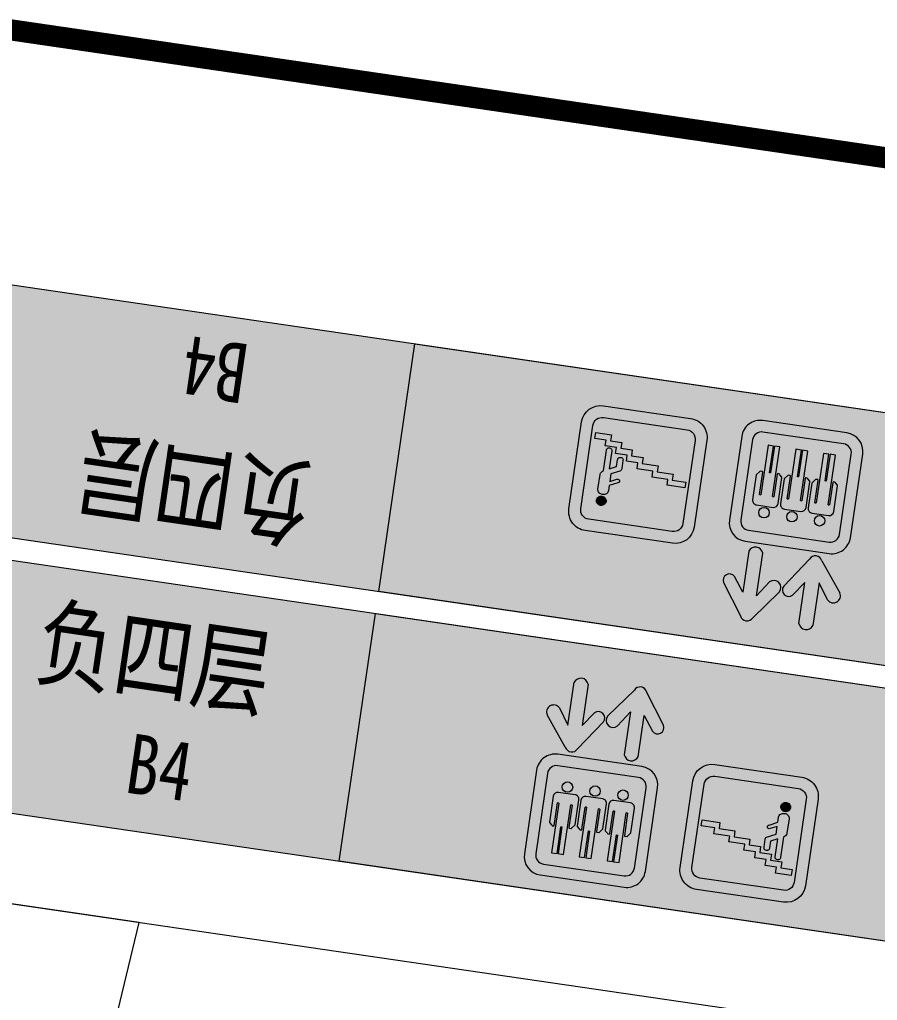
# Model space of a CAD drawing. Header units: inches. Extents: x -414268 to 632271, y -366004 to 318730.
# Drawn here: x -68612 to -56465, y 223559 to 237457 of the extents above; entities that cross this region are included whole.
import ezdxf

# ---------------------------------------------------------------- set-up
doc = ezdxf.new("R2010")
doc.units = ezdxf.units.IN
doc.header["$LTSCALE"] = 1200
doc.header["$MEASUREMENT"] = 0
doc.layers.get('0').update_dxf_attribs({"linetype": 'CONTINUOUS', "lineweight": 0})
for name, color, linetype, lineweight in [('0--灯箱字(黄底黑字)', 7, 'CONTINUOUS', 0), ('0-增加车位', 6, 'CONTINUOUS', 0), ('PUB_TITLE', 7, 'CONTINUOUS', 0)]:
    doc.layers.add(name, color=color, linetype=linetype, lineweight=lineweight)
doc.layers.add('0-栋牌字体', color=7, linetype='CONTINUOUS', lineweight=0, true_color=0xf7f7f7)
doc.styles.add('-宋体', font='simsun.ttc', dxfattribs={"width": 0.8})

# ---------------------------------------------------------------- blocks, each defined once
blk = doc.blocks.new('A$C744A17C1')
at = {"true_color": 0xf7f7f7}
h = blk.add_hatch(color=7, dxfattribs=at)
edge = h.paths.add_edge_path()
edge.add_line((-3036.027967695962, 95700.69936638275), (-4282.504917986342, 95700.6993662884))
edge.add_arc((-4282.504917992475, 95427.42636630207), 273.2729999863368, 89.999999998714, 180.0000000033805)
edge.add_line((-4555.777917978819, 95427.42636628594), (-4555.777917813975, 94185.20778836703))
edge.add_arc((-4282.504917798803, 94185.20778839014), 273.2730000151723, 180, 269.9999999925446)
edge.add_line((-4282.504917811253, 93911.93478837497), (-3036.027967662085, 93911.93478839874))
edge.add_arc((-3036.027967657114, 94185.20778838589), 273.2729999871517, 269.9999999989579, 3.227983112873501e-09)
edge.add_line((-2762.754967669956, 94185.20778840128), (-2762.754967693822, 95427.42636646118))
edge.add_arc((-3036.027967666832, 95427.42636640974), 273.27299997301, 0, 89.99999999532218)
edge = h.paths.add_edge_path(flags=16)
edge.add_line((-3060.870968115632, 95535.07936645439), (-4257.661918124184, 95535.07936650218))
edge.add_arc((-4257.661918121812, 95402.58336650326), 132.4959999989223, 90.00000000102573, 180.0000000010257)
edge.add_line((-4390.157918120734, 95402.58336650088), (-4390.157917956356, 94210.05078851104))
edge.add_arc((-4257.661917951628, 94210.05078851951), 132.4960000047276, 180, 269.9999999946642)
edge.add_line((-4257.661917955498, 94077.55478851478), (-3060.870967947179, 94077.55478853764))
edge.add_arc((-3060.870967934181, 94210.05078852108), 132.4959999834391, 269.9999999943792, 7.708595881494593e-09)
edge.add_line((-2928.374967950745, 94210.05078853891), (-2928.374968114891, 95402.5833664582))
edge.add_arc((-3060.870968122284, 95402.58336644698), 132.4960000073929, 0, 89.99999999227194)
for points in [[(-4105.775307702483, 95185.59901780682), (-4093.191785995499, 95189.3268348336), (-4081.094827414956, 95195.37593573614), (-4070.936258183443, 95203.2804008755), (-4062.716157831484, 95213.04030111353), (-4056.434022755828, 95224.1912299039), (-4052.08934933634, 95236.26885156211), (-4051.135041708476, 95249.73601779382), (-4052.116755634663, 95262.73681229903), (-4056.486909276806, 95275.26976579314), (-4062.791662051925, 95285.94331290413), (-4071.031959299231, 95295.68616647439), (-4081.207323937677, 95304.03394962067), (-4093.316810593125, 95310.05796103626), (-4105.908036448644, 95313.759728508), (-4119.465126179974, 95315.13875723894), (-4133.503442684887, 95313.7311628082), (-4146.086937904591, 95310.0033170796), (-4157.699789472972, 95303.95473898912), (-4167.857881605858, 95295.58589573058), (-4176.07797313435, 95285.82602378237), (-4182.360594149213, 95275.13944482138), (-4186.704781629727, 95262.5974733338), (-4188.143691014964, 95249.59416268383), (-4186.677366507938, 95236.12948444439), (-4182.307698770659, 95224.06089506189), (-4176.002468914026, 95212.92301254108), (-4167.76218049007, 95203.18015842151), (-4157.587301790831, 95195.29673952419), (-4145.961922130198, 95189.27220515917), (-4133.370705098263, 95185.57043713813), (-4119.329499548534, 95184.19193190591)], [(-4150.11990238633, 94529.42519890532), (-4149.627119381796, 94521.06739443877), (-4147.198756577098, 94513.64028296362), (-4143.319000463234, 94507.14339838475), (-4138.471931530861, 94501.57620250923), (-4125.87734835525, 94494.62397167491), (-4111.351055108826, 94492.31724702398), (-4097.313692784286, 94494.65355498373), (-4091.022925867466, 94497.44615649544), (-4084.733546061092, 94501.63183647174), (-4079.89801569574, 94507.2090675378), (-4076.03173301369, 94513.71398120295), (-4074.102912004921, 94521.14558704928), (-4073.143780433107, 94529.96923974363), (-4073.409211437916, 94786.29070426736), (-3975.566005341127, 94739.02821416727), (-3975.466443319223, 94642.90766297959), (-3974.488086713245, 94633.15731810404), (-3972.058778551756, 94624.80149255057), (-3968.178068257752, 94617.3759077636), (-3962.846874666517, 94611.80920641035), (-3957.032519419794, 94607.17172890124), (-3950.735444288468, 94603.92778070834), (-3936.208673960762, 94601.1567060907), (-3922.171329299919, 94603.4930145998), (-3915.880527055357, 94606.2856162488), (-3910.075784334331, 94610.93515125757), (-3904.75565221149, 94616.04852715385), (-3900.890314869001, 94623.48214061509), (-3898.477828618838, 94631.37860536999), (-3897.519191809697, 94640.66660789371), (-3897.638941903831, 94756.28987031762), (-3899.589391086716, 94769.75402574499), (-3904.925876862952, 94780.42857604545), (-3913.164742831723, 94788.77836625729), (-3922.213472441188, 94794.70326598715), (-3922.369446171797, 94794.80538847725), (-4039.101889754296, 94849.94229390075), (-4039.217787765549, 94961.8507568656), (-3945.249063278898, 94915.97730225985), (-3931.689579247963, 94912.27652424466), (-3920.071903735632, 94913.68161695023), (-3910.87873896258, 94918.79899297009), (-3904.593228902901, 94926.69948613836), (-3902.181714496808, 94935.52465123867), (-3903.644699364901, 94945.7388518333), (-3910.432604954694, 94955.48318951971), (-3915.27822494437, 94959.65733535777), (-3922.059884152026, 94963.36512443822), (-4039.278855550569, 95020.8232700668), (-4039.351956630824, 95091.40453202384), (-4040.820693118498, 95107.19094595194), (-4045.67544851813, 95120.18775516514), (-4052.949404808227, 95131.78898377655), (-4062.641139533138, 95140.60162528208), (-4073.783825813676, 95148.01970503082), (-4086.376951205893, 95153.57888623964), (-4100.41957921104, 95156.35044109734), (-4113.976686623646, 95157.7294554087), (-4128.015453705215, 95156.78622522691), (-4141.567728333292, 95153.52173987115), (-4154.633934597136, 95148.40033557524), (-4165.761698503164, 95141.42355248562), (-4175.434667611378, 95132.12651809816), (-4182.685078526265, 95120.97459971393), (-4187.997029419406, 95107.96727520748), (-4189.917695685872, 95092.64169136254), (-4189.701767394668, 94884.14834125085), (-4188.722924849484, 94873.93363212637), (-4186.29220309027, 94864.1847850999), (-4176.591818860266, 94847.0138444682), (-4163.989522695891, 94832.63200043356), (-4150.422369861859, 94821.5016373705), (-4150.394362782827, 94794.4670060108)]]:
    blk.add_hatch(color=256).paths.add_polyline_path(points)
blk.add_hatch(color=7, dxfattribs=at).paths.add_polyline_path([(-2972.607069589547, 94898.53414615076), (-3229.479971812805, 94898.09719255501), (-3229.336110325414, 94813.51894278088), (-3456.396698841709, 94813.13270141499), (-3456.252740901196, 94728.50382023354), (-3683.313339790911, 94728.1176065724), (-3683.169383667991, 94643.48864204493), (-3848.535635771113, 94643.20729399307), (-3848.391651262064, 94558.5783851212), (-4015.984025353682, 94558.29326713439), (-4015.840079232818, 94473.66434005648), (-4177.145826940774, 94473.38992084307), (-4177.00158715609, 94388.58852501128), (-4337.63411603251, 94388.31524484028), (-4337.488947727485, 94302.96531869122), (-4112.581915430259, 94304.06890598805), (-4112.725865504006, 94388.69787000655), (-3952.093359518447, 94388.9711473679), (-3952.23760118545, 94473.77254055717), (-3789.097450235975, 94474.05003136786), (-3789.24139829434, 94558.67899535972), (-3621.331052389462, 94558.96459933165), (-3621.462747673038, 94636.38460403035), (-3621.475010367576, 94643.59356330667), (-3394.41441148764, 94643.97972189655), (-3394.55836834677, 94728.60868587349), (-3167.497770679998, 94728.99490008186), (-3167.619749095524, 94813.62389573664), (-2972.62380450021, 94813.90494948352)])
at = {"color": 7, "lineweight": 0, "ltscale": 5, "true_color": 0xf7f7f7}
for points in [[(-3036.027967695962, 95700.69936638275), (-4282.504917986342, 95700.6993662884, 0.4142135623969432), (-4555.777917978819, 95427.42636628594), (-4555.777917813975, 94185.20778836703, 0.4142135623349744), (-4282.504917811253, 93911.93478837497), (-3036.027967662085, 93911.93478839874, 0.4142135623949164), (-2762.754967669956, 94185.20778840128), (-2762.754967693822, 95427.42636646118, 0.4142135623491799)], [(-3060.870968115632, 95535.07936645439), (-4257.661918124184, 95535.07936650218, 0.414213562373095), (-4390.157918120734, 95402.58336650088), (-4390.157917956356, 94210.05078851104, 0.4142135623458187), (-4257.661917955498, 94077.55478851478), (-3060.870967947179, 94077.55478853764, 0.4142135624412422), (-2928.374967950745, 94210.05078853891), (-2928.374968114891, 95402.5833664582, 0.4142135623336186)]]:
    blk.add_lwpolyline(points, format="xyb", close=True, dxfattribs=at)
at = {"color": 7, "true_color": 0xf7f7f7}
blk.add_lwpolyline([(-2972.479819925153, 94813.90515701298), (-2972.607069589547, 94898.53414615076), (-3229.479971812805, 94898.09719255501), (-3229.336110325414, 94813.51894278088), (-3456.396698841709, 94813.13270141499), (-3456.252740901196, 94728.50382023354), (-3683.313339790911, 94728.1176065724), (-3683.169383667991, 94643.48864204493), (-3848.535635771113, 94643.20729399307), (-3848.391651262064, 94558.5783851212), (-4015.984025353682, 94558.29326713439), (-4015.840079232818, 94473.66434005648), (-4177.145826940774, 94473.38992084307), (-4177.00158715609, 94388.58852501128), (-4337.63411603251, 94388.31524484028), (-4337.488947727485, 94302.96531869122), (-4112.581915430259, 94304.06890598805), (-4112.725865504006, 94388.69787000655), (-3952.093359518447, 94388.9711473679), (-3952.23760118545, 94473.77254055717), (-3789.097450235975, 94474.05003136786), (-3789.24139829434, 94558.67899535972), (-3621.331052389462, 94558.96459933165), (-3621.462747673038, 94636.38460403035), (-3621.475010367576, 94643.59356330667), (-3394.41441148764, 94643.97972189655), (-3394.55836834677, 94728.60868587349), (-3167.497770679998, 94728.99490008186), (-3167.619749095524, 94813.62389573664), (-2972.62380450021, 94813.90494948352), (-2972.607069589547, 94898.53414615075)], dxfattribs=at)
at = {"layer": '0-栋牌字体', "linetype": 'ByBlock'}
for points in [[(-4105.775307702483, 95185.59901780682), (-4093.191785995499, 95189.3268348336), (-4081.094827414956, 95195.37593573614), (-4070.936258183443, 95203.2804008755), (-4062.716157831484, 95213.04030111353), (-4056.434022755828, 95224.1912299039), (-4052.08934933634, 95236.26885156211), (-4051.135041708476, 95249.73601779382), (-4052.116755634663, 95262.73681229903), (-4056.486909276806, 95275.26976579314), (-4062.791662051925, 95285.94331290413), (-4071.031959299231, 95295.68616647439), (-4081.207323937677, 95304.03394962067), (-4093.316810593125, 95310.05796103626), (-4105.908036448644, 95313.759728508), (-4119.465126179974, 95315.13875723894), (-4133.503442684887, 95313.7311628082), (-4146.086937904591, 95310.0033170796), (-4157.699789472972, 95303.95473898912), (-4167.857881605858, 95295.58589573058), (-4176.07797313435, 95285.82602378237), (-4182.360594149213, 95275.13944482138), (-4186.704781629727, 95262.5974733338), (-4188.143691014964, 95249.59416268383), (-4186.677366507938, 95236.12948444439), (-4182.307698770659, 95224.06089506189), (-4176.002468914026, 95212.92301254108), (-4167.76218049007, 95203.18015842151), (-4157.587301790831, 95195.29673952419), (-4145.961922130198, 95189.27220515917), (-4133.370705098263, 95185.57043713813), (-4119.329499548534, 95184.19193190591)], [(-4150.11990238633, 94529.42519890532), (-4149.627119381796, 94521.06739443877), (-4147.198756577098, 94513.64028296362), (-4143.319000463234, 94507.14339838475), (-4138.471931530861, 94501.57620250923), (-4125.87734835525, 94494.62397167491), (-4111.351055108826, 94492.31724702398), (-4097.313692784286, 94494.65355498373), (-4091.022925867466, 94497.44615649544), (-4084.733546061092, 94501.63183647174), (-4079.89801569574, 94507.2090675378), (-4076.03173301369, 94513.71398120295), (-4074.102912004921, 94521.14558704928), (-4073.143780433107, 94529.96923974363), (-4073.409211437916, 94786.29070426736), (-3975.566005341127, 94739.02821416727), (-3975.466443319223, 94642.90766297959), (-3974.488086713245, 94633.15731810404), (-3972.058778551756, 94624.80149255057), (-3968.178068257752, 94617.3759077636), (-3962.846874666517, 94611.80920641035), (-3957.032519419794, 94607.17172890124), (-3950.735444288468, 94603.92778070834), (-3936.208673960762, 94601.1567060907), (-3922.171329299919, 94603.4930145998), (-3915.880527055357, 94606.2856162488), (-3910.075784334331, 94610.93515125757), (-3904.75565221149, 94616.04852715385), (-3900.890314869001, 94623.48214061509), (-3898.477828618838, 94631.37860536999), (-3897.519191809697, 94640.66660789371), (-3897.638941903831, 94756.28987031762), (-3899.589391086716, 94769.75402574499), (-3904.925876862952, 94780.42857604545), (-3913.164742831723, 94788.77836625729), (-3922.213472441188, 94794.70326598715), (-3922.369446171797, 94794.80538847725), (-4039.101889754296, 94849.94229390075), (-4039.217787765549, 94961.8507568656), (-3945.249063278898, 94915.97730225985), (-3931.689579247963, 94912.27652424466), (-3920.071903735632, 94913.68161695023), (-3910.87873896258, 94918.79899297009), (-3904.593228902901, 94926.69948613836), (-3902.181714496808, 94935.52465123867), (-3903.644699364901, 94945.7388518333), (-3910.432604954694, 94955.48318951971), (-3915.27822494437, 94959.65733535777), (-3922.059884152026, 94963.36512443822), (-4039.278855550569, 95020.8232700668), (-4039.351956630824, 95091.40453202384), (-4040.820693118498, 95107.19094595194), (-4045.67544851813, 95120.18775516514), (-4052.949404808227, 95131.78898377655), (-4062.641139533138, 95140.60162528208), (-4073.783825813676, 95148.01970503082), (-4086.376951205893, 95153.57888623964), (-4100.41957921104, 95156.35044109734), (-4113.976686623646, 95157.7294554087), (-4128.015453705215, 95156.78622522691), (-4141.567728333292, 95153.52173987115), (-4154.633934597136, 95148.40033557524), (-4165.761698503164, 95141.42355248562), (-4175.434667611378, 95132.12651809816), (-4182.685078526265, 95120.97459971393), (-4187.997029419406, 95107.96727520748), (-4189.917695685872, 95092.64169136254), (-4189.701767394668, 94884.14834125085), (-4188.722924849484, 94873.93363212637), (-4186.29220309027, 94864.1847850999), (-4176.591818860266, 94847.0138444682), (-4163.989522695891, 94832.63200043356), (-4150.422369861859, 94821.5016373705), (-4150.394362782827, 94794.4670060108)]]:
    blk.add_lwpolyline(points, close=True, dxfattribs=at)

msp = doc.modelspace()

# ---------------------------------------------------------------- hatches: boundary and pattern name
at = {"lineweight": 0, "ltscale": 5}
for points in [[(-63527.24206006411, 229350.9706595857), (-69379.97972216259, 230206.9419568702), (-68866.39694379189, 233718.5845541293), (-63013.65928169317, 232862.6132568448)], [(-69425.17743154749, 229897.9007634986), (-63572.43976990605, 229041.9294662579), (-64086.02254825062, 225530.2868692733), (-69938.76020989165, 226386.2581665141)]]:
    msp.add_hatch(color=152, dxfattribs=at).paths.add_polyline_path(points)
for points in [[(-63013.65927718743, 232862.613262162), (-63527.24205548718, 229350.9706650075), (-52248.30528882676, 227701.4099480559), (-51734.72251054941, 231213.0525452135)], [(-64086.02255390078, 225530.2868753973), (-52807.08578783646, 223880.7261584478), (-52293.5030095788, 227392.3687555285), (-63572.43977564317, 229041.9294724779)]]:
    msp.add_hatch(color=250).paths.add_polyline_path(points)
at = {"lineweight": 0, "ltscale": 5, "true_color": 0xf7f7f7}
h = msp.add_hatch(color=7, dxfattribs=at)
edge = h.paths.add_edge_path(flags=0)
edge.add_arc((-57283.28604296727, 230355.2558026089), 74.02267116532015, 351.6793996853404, 351.6793996853403, ccw=False)
edge = h.paths.add_edge_path(flags=0)
edge.add_arc((-57674.89804897484, 230412.529621467), 74.02267116532015, 351.6793996853404, 351.6793996853403, ccw=False)
edge = h.paths.add_edge_path(flags=0)
edge.add_arc((-58070.45798084795, 230470.3808301587), 74.02267116532015, 351.6793996853404, 351.6793996853403, ccw=False)
edge = h.paths.add_edge_path()
edge.add_line((-58337.03929701568, 230065.4874075161), (-57145.96948614823, 229891.2917354605))
edge.add_arc((-57107.77947074755, 230152.4174789861), 263.9036399967164, 261.6793996853389, 351.6793996853388)
edge.add_line((-56846.65372722827, 230114.2274636033), (-56673.05316453953, 231301.2281910015))
edge.add_arc((-56934.17890807454, 231339.4182063951), 263.9036399967164, 351.6793996853373, 81.67939968533736)
edge.add_line((-56895.98889269224, 231600.5439499146), (-58087.0587035513, 231774.7396220291))
edge.add_arc((-58125.24871881583, 231513.6138784924), 263.9036399967164, 81.67939968533885, 171.679399685339)
edge.add_line((-58386.37446233547, 231551.8038938752), (-58559.97502504068, 230364.8031663591))
edge.add_arc((-58298.84928163313, 230326.6131510355), 263.9036399967164, 171.6793996982751, 261.6793996853392)
edge = h.paths.add_edge_path(flags=16)
edge.add_line((-58290.15512879709, 230220.2736141849), (-57146.56272610399, 230053.0215811475))
edge.add_arc((-57128.04635502803, 230179.6280022333), 127.953279998408, 261.6793996853389, 351.6793996853388)
edge.add_line((-57001.43993392777, 230161.1116311387), (-56834.78301038301, 231300.6349507422))
edge.add_arc((-56961.38943149659, 231319.1513218647), 127.953279998408, 351.6793996853421, 81.67939968534222)
edge.add_line((-56942.87306040168, 231445.7577429649), (-58086.46546311237, 231613.0097758844))
edge.add_arc((-58104.98183419058, 231486.4033547817), 127.953279998408, 81.67939968533891, 171.679399685339)
edge.add_line((-58231.58825529027, 231504.9197258763), (-58398.2451788176, 230365.3964063908))
edge.add_arc((-58271.63875770229, 230346.8800352854), 127.953279998408, 171.6793996853421, 261.6793996853423)
edge = h.paths.add_edge_path(flags=0)
edge.add_line((-57161.18740978229, 230583.5130124484), (-57143.14195064896, 230580.8738380479))
edge.add_line((-57143.14195071729, 230580.8738380493), (-57096.58094335647, 230899.2365717518))
edge.add_arc((-57088.66804205642, 230898.0792985526), 7.9970799999005, 81.67939968538087, 171.6793996853808, ccw=False)
edge.add_line((-57087.51076886294, 230905.9921998712), (-57070.87051303237, 230903.558538534))
edge.add_arc((-57072.02778616569, 230895.6456372753), 7.997079937409398, 39.75941100337428, 81.67939968532971, ccw=False)
edge.add_line((-57065.8801366746, 230900.7602919319), (-57057.59554421705, 230890.8024797313))
edge.add_line((-57057.59554418296, 230890.8024797263), (-57030.60166513771, 230858.3567097997))
edge.add_arc((-57036.74931482462, 230853.2420550944), 7.997080119066278, 351.6793996853968, 39.75941065336639, ccw=False)
edge.add_line((-57028.83641337141, 230852.0847818813), (-57082.59189494088, 230484.5295473296))
edge.add_arc((-57145.89510550028, 230493.78773293), 63.976639999204, 261.67939968532926, 351.67939968532926, ccw=False)
edge.add_line((-57155.15329104788, 230430.4845223798), (-57390.47845844106, 230464.9011664737))
edge.add_arc((-57381.2202728348, 230528.2043769549), 63.976639999204, 171.6793996853357, 261.6793996853357, ccw=False)
edge.add_line((-57444.52348338508, 230537.4625625023), (-57392.93847478477, 230890.1771029448))
edge.add_line((-57392.93847477975, 230890.1771029785), (-57342.84989955511, 230940.0199191955))
edge.add_arc((-57337.20903386156, 230934.3512402101), 7.997079940317611, 81.67939968531789, 134.859094000588, ccw=False)
edge.add_line((-57336.05176067851, 230942.2641414616), (-57309.06806339654, 230938.3177369424))
edge.add_arc((-57310.22533667382, 230930.4048356359), 7.9970799999005, 351.67939968533676, 81.67939968533682, ccw=False)
edge.add_line((-57302.31243535449, 230929.2475624424), (-57348.91963067085, 230610.5690175859))
edge.add_line((-57348.91963067107, 230610.5690175859), (-57329.72935042622, 230607.7624118133))
edge.add_line((-57329.72935046399, 230607.7624117931), (-57226.94794554604, 231310.5343391464))
edge.add_line((-57226.94794550932, 231310.5343391582), (-57150.05334656743, 231299.2883938809))
edge.add_line((-57150.05334650321, 231299.2883938544), (-57205.39346800087, 230920.8981168825))
edge.add_line((-57205.39346806755, 230920.8981168922), (-57190.84956513332, 230918.7710500594))
edge.add_line((-57190.84956510229, 230918.7710500376), (-57135.50944316771, 231297.1613267047))
edge.add_line((-57135.50944316274, 231297.1613267384), (-57058.46329494151, 231285.8932169805))
edge.add_line((-57058.46329499855, 231285.8932169459), (-57161.18740988842, 230583.5130124296))
edge = h.paths.add_edge_path(flags=0)
edge.add_line((-57552.79932146034, 230640.7868175108), (-57534.75386232701, 230638.1476431102))
edge.add_line((-57534.7538623951, 230638.1476431116), (-57488.19285503456, 230956.5103768142))
edge.add_arc((-57480.27995373452, 230955.3531036149), 7.9970799999005, 81.67939968538087, 171.6793996853808, ccw=False)
edge.add_line((-57479.12268054064, 230963.2660049336), (-57462.48242471, 230960.8323435964))
edge.add_arc((-57463.6396978435, 230952.9194423376), 7.997079937409398, 39.75941100337428, 81.67939968532971, ccw=False)
edge.add_line((-57457.49204821795, 230958.0340969746), (-57449.20745576041, 230948.0762847739))
edge.add_line((-57449.20745586119, 230948.0762847888), (-57422.21357681582, 230915.6305148622))
edge.add_arc((-57428.36122650308, 230910.5158601569), 7.997080119066278, 351.6793996853968, 39.75941065336639, ccw=False)
edge.add_line((-57420.4483250494, 230909.3585869438), (-57474.20380661899, 230541.8033523921))
edge.add_arc((-57537.50701717885, 230551.0615379924), 63.976639999204, 261.67939968532926, 351.67939968532926, ccw=False)
edge.add_line((-57546.7652027261, 230487.7583274421), (-57782.09037011936, 230522.1749715358))
edge.add_arc((-57772.83218451279, 230585.4781820173), 63.976639999204, 171.6793996853357, 261.6793996853357, ccw=False)
edge.add_line((-57836.1353950633, 230594.7363675646), (-57784.55038646299, 230947.450908007))
edge.add_line((-57784.55038645762, 230947.4509080408), (-57734.46181123298, 230997.2937242579))
edge.add_arc((-57728.82094554013, 230991.6250452724), 7.997079940317611, 81.67939968531789, 134.859094000588, ccw=False)
edge.add_line((-57727.66367235679, 230999.537946524), (-57700.67997507482, 230995.5915420048))
edge.add_arc((-57701.83724835222, 230987.6786406983), 7.9970799999005, 351.67939968533676, 81.67939968533682, ccw=False)
edge.add_line((-57693.92434703359, 230986.521367505), (-57740.53154234994, 230667.8428226485))
edge.add_line((-57740.53154234871, 230667.8428226483), (-57721.34126210386, 230665.0362168757))
edge.add_line((-57721.3412620067, 230665.0362168356), (-57618.55985708875, 231367.808144189))
edge.add_line((-57618.55985718806, 231367.8081442206), (-57541.66525824618, 231356.5621989433))
edge.add_line((-57541.66525818167, 231356.5621989167), (-57597.00537967926, 230978.1719219448))
edge.add_line((-57597.00537974653, 230978.1719219546), (-57582.46147681247, 230976.0448551218))
edge.add_line((-57582.46147678063, 230976.0448551), (-57527.12135484599, 231354.4351317671))
edge.add_line((-57527.12135484091, 231354.4351318007), (-57450.07520661967, 231343.1670220428))
edge.add_line((-57450.07520667624, 231343.1670220082), (-57552.79932156626, 230640.7868174918))
edge = h.paths.add_edge_path(flags=0)
edge.add_line((-57947.9740280152, 230698.5806509242), (-57929.92856888186, 230695.9414765236))
edge.add_line((-57929.92856881585, 230695.9414765055), (-57883.36756145503, 231014.3042102079))
edge.add_arc((-57875.4546601548, 231013.1469370085), 7.9970799999005, 81.67939968538087, 171.6793996853808, ccw=False)
edge.add_line((-57874.29738696115, 231021.0598383274), (-57857.65713113052, 231018.6261769902))
edge.add_arc((-57858.81440439847, 231010.7132757512), 7.997079937409398, 39.75941100337428, 81.67939968532971, ccw=False)
edge.add_line((-57852.66675477269, 231015.8279303881), (-57844.38216231515, 231005.8701181875))
edge.add_line((-57844.38216228176, 231005.8701181826), (-57817.38828323639, 230973.424348256))
edge.add_arc((-57823.53593292324, 230968.3096935506), 7.997080119066278, 351.6793996853968, 39.75941065336639, ccw=False)
edge.add_line((-57815.62303146962, 230967.1524203374), (-57869.37851303921, 230599.5971857857))
edge.add_arc((-57932.68172360867, 230608.8553713186), 63.976639999204, 261.67939968532926, 351.67939968532926, ccw=False)
edge.add_line((-57941.93990915587, 230545.5521607685), (-58177.26507654913, 230579.9688048623))
edge.add_arc((-58168.00689106793, 230643.2720154307), 63.976639999204, 171.6793996853357, 261.6793996853357, ccw=False)
edge.add_line((-58231.31010161798, 230652.5302009783), (-58179.72509301767, 231005.2447414207))
edge.add_line((-58179.7250930126, 231005.2447414543), (-58129.63651778796, 231055.0875576713))
edge.add_arc((-58123.99565210465, 231049.4188786185), 7.997079940317611, 81.67939968531789, 134.859094000588, ccw=False)
edge.add_line((-58122.83837892078, 231057.3317798699), (-58095.85468163882, 231053.3853753507))
edge.add_arc((-58097.01195478198, 231045.4724740247), 7.9970799999005, 351.67939968533676, 81.67939968533682, ccw=False)
edge.add_line((-58089.09905346376, 231044.3152008314), (-58135.70624878017, 230725.636655975))
edge.add_line((-58135.70624877883, 230725.6366559746), (-58116.51596853397, 230722.830050202))
edge.add_line((-58116.51596856179, 230722.8300502492), (-58013.73456364391, 231425.6019776024))
edge.add_line((-58013.73456361771, 231425.6019775471), (-57936.83996467583, 231414.3560322698))
edge.add_line((-57936.83996473594, 231414.3560323301), (-57992.18008623359, 231035.9657553582))
edge.add_line((-57992.18008616611, 231035.9657553483), (-57977.63618323188, 231033.8386885155))
edge.add_line((-57977.63618333554, 231033.8386885136), (-57922.29606140096, 231412.2289651807))
edge.add_line((-57922.29606140577, 231412.228965147), (-57845.24991318454, 231400.9608553891))
edge.add_line((-57845.24991309646, 231400.960855402), (-57947.97402798641, 230698.5806508856))
for points in [[(-58230.65085104542, 228982.2939383637, -0.6624751083134088), (-58403.95136007554, 229007.6393874271), (-58644.08045141758, 229479.8156242254, -0.8769134457514564), (-58486.82431066814, 229565.5845603935), (-58369.87257757763, 229343.7425418015), (-58284.5849879747, 229926.8998144243, -0.710415717446655), (-58088.6824570734, 229898.2487873073), (-58177.64008200667, 229289.9975008024), (-57992.89329181912, 229488.9130285929, -0.9042847927237261), (-57854.07953109386, 229344.6559668336)], [(-56996.2785375671, 229333.0382186039, -0.9042847922969277), (-57170.5903105487, 229234.5762167786), (-57290.63441735492, 229478.0678514894), (-57379.59204242318, 228869.8165650041, -0.710415717446655), (-57575.49457348159, 228898.467591043), (-57490.206984119, 229481.6248639074), (-57665.79095792681, 229302.5666132038, -0.8769134475484177), (-57791.89843688798, 229429.777886323), (-57426.60609011612, 229813.4103673775, -0.6624751060017849), (-57253.3055811973, 229788.0649194316)], [(-61140.97675082524, 227604.4652197569, -0.9042847922969277), (-60966.66497784347, 227702.9272215822), (-60846.62087103724, 227459.4355868714), (-60757.66324596904, 228067.6868733567, -0.710415717446655), (-60561.76071491058, 228039.0358473178), (-60647.04830427322, 227455.8785744534), (-60471.46433046536, 227634.9368251571, -0.8769134475484177), (-60345.35685150418, 227507.7255520378), (-60710.64919827611, 227124.0930709833, -0.6624751060017849), (-60883.94970719493, 227149.4385189292)], [(-59906.6044373468, 227955.2094999971, -0.6624751083134088), (-59733.30392831669, 227929.8640509337), (-59493.17483697477, 227457.6878141354, -0.8769134457514564), (-59650.43097772409, 227371.9188779674), (-59767.38271081453, 227593.7608965593), (-59852.67030041752, 227010.6036239366, -0.710415717446655), (-60048.57283131889, 227039.2546510535), (-59959.61520638561, 227647.5059375584), (-60144.36199657322, 227448.5904097679, -0.9042847927237261), (-60283.1757572983, 227592.8474715272)]]:
    msp.add_hatch(color=7, dxfattribs=at).paths.add_polyline_path(points)
h = msp.add_hatch(color=7, dxfattribs=at)
edge = h.paths.add_edge_path(flags=0)
edge.add_arc((-60853.96924542496, 226582.2476357519), 74.02267116532015, 171.6793996853404, 171.6793996853403, ccw=False)
edge = h.paths.add_edge_path(flags=0)
edge.add_arc((-60462.35723941738, 226524.9738168938), 74.02267116532015, 171.6793996853404, 171.6793996853403, ccw=False)
edge = h.paths.add_edge_path(flags=0)
edge.add_arc((-60066.79730754427, 226467.1226082022), 74.02267116532015, 171.6793996853404, 171.6793996853403, ccw=False)
edge = h.paths.add_edge_path()
edge.add_line((-59800.21599137655, 226872.0160308448), (-60991.28580224395, 227046.2117029003))
edge.add_arc((-61029.47581764462, 226785.0859593748), 263.9036399967164, 81.67939968533885, 171.6793996853387)
edge.add_line((-61290.60156116396, 226823.2759747576), (-61464.20212385269, 225636.2752473594))
edge.add_arc((-61203.07638031762, 225598.0852319657), 263.9036399967164, 171.6793996853373, 261.6793996853374)
edge.add_line((-61241.26639569999, 225336.9594884462), (-60050.19658484092, 225162.7638163318))
edge.add_arc((-60012.00656957645, 225423.8895598685), 263.9036399967164, 261.6793996853389, 351.6793996853389)
edge.add_line((-59750.88082605676, 225385.6995444856), (-59577.2802633516, 226572.7002720017))
edge.add_arc((-59838.40600675909, 226610.8902873253), 263.9036399967164, 351.6793996982751, 81.67939968533925)
edge = h.paths.add_edge_path(flags=16)
edge.add_line((-59847.10015959514, 226717.2298241759), (-60990.69256228823, 226884.4818572133))
edge.add_arc((-61009.20893336419, 226757.8754361275), 127.953279998408, 81.67939968533891, 171.6793996853388)
edge.add_line((-61135.81535446446, 226776.3918072222), (-61302.47227800922, 225636.8684876186))
edge.add_arc((-61175.86585689563, 225618.3521164962), 127.953279998408, 171.6793996853421, 261.6793996853423)
edge.add_line((-61194.38222799054, 225491.745695396), (-60050.78982527985, 225324.4936624765))
edge.add_arc((-60032.27345420164, 225451.1000835791), 127.953279998408, 261.6793996853389, 351.679399685339)
edge.add_line((-59905.66703310196, 225432.5837124845), (-59739.01010957463, 226572.1070319701))
edge.add_arc((-59865.61653068988, 226590.6234030754), 127.953279998408, 351.6793996853421, 81.67939968534225)
edge = h.paths.add_edge_path(flags=0)
edge.add_line((-60976.06787860993, 226353.9904259124), (-60994.11333774326, 226356.629600313))
edge.add_line((-60994.11333767493, 226356.6296003115), (-61040.67434503575, 226038.2668666091))
edge.add_arc((-61048.58724633581, 226039.4241398082), 7.9970799999005, 261.67939968538093, 351.6793996853808, ccw=False)
edge.add_line((-61049.74451952922, 226031.5112384896), (-61066.3847753598, 226033.9448998269))
edge.add_arc((-61065.22750222665, 226041.8578010856), 7.997079937409398, 219.7594110033743, 261.6793996853297, ccw=False)
edge.add_line((-61071.37515171769, 226036.7431464289), (-61079.65974417523, 226046.7009586295))
edge.add_line((-61079.65974420926, 226046.7009586346), (-61106.65362325451, 226079.1467285611))
edge.add_arc((-61100.5059735676, 226084.2613832665), 7.997080119066278, 171.6793996853968, 219.7594106533664, ccw=False)
edge.add_line((-61108.41887502081, 226085.4186564796), (-61054.66339345134, 226452.9738910313))
edge.add_arc((-60991.36018289195, 226443.7157054309), 63.976639999204, 81.6793996853292, 171.6793996853293, ccw=False)
edge.add_line((-60982.10199734441, 226507.018915981), (-60746.77682995117, 226472.6022718871))
edge.add_arc((-60756.03501555743, 226409.2990614059), 63.976639999204, 351.67939968533574, 81.67939968533568, ccw=False)
edge.add_line((-60692.73180500721, 226400.0408758585), (-60744.31681360752, 226047.3263354161))
edge.add_line((-60744.31681361247, 226047.3263353824), (-60794.40538883705, 225997.4835191653))
edge.add_arc((-60800.04625453067, 226003.1521981507), 7.997079940317611, 261.6793996853179, 314.859094000588, ccw=False)
edge.add_line((-60801.20352771372, 225995.2392968993), (-60828.18722499569, 225999.1857014184))
edge.add_arc((-60827.02995171846, 226007.0986027249), 7.9970799999005, 171.6793996853368, 261.67939968533676, ccw=False)
edge.add_line((-60834.94285303768, 226008.2558759184), (-60788.33565772126, 226326.9344207749))
edge.add_line((-60788.33565772104, 226326.934420775), (-60807.52593796589, 226329.7410265476))
edge.add_line((-60807.52593792818, 226329.7410265678), (-60910.30734284607, 225626.9690992144))
edge.add_line((-60910.30734288291, 225626.9690992027), (-60987.20194182479, 225638.21504448))
edge.add_line((-60987.20194188901, 225638.2150445064), (-60931.86182039142, 226016.6053214783))
edge.add_line((-60931.86182032473, 226016.6053214686), (-60946.40572325897, 226018.7323883014))
edge.add_line((-60946.40572328994, 226018.7323883232), (-61001.74584522452, 225640.3421116561))
edge.add_line((-61001.74584522942, 225640.3421116224), (-61078.79199345066, 225651.6102213803))
edge.add_line((-61078.79199339368, 225651.6102214149), (-60976.0678785038, 226353.9904259312))
edge = h.paths.add_edge_path(flags=0)
edge.add_line((-60584.45596693177, 226296.7166208501), (-60602.5014260651, 226299.3557952507))
edge.add_line((-60602.50142599706, 226299.3557952492), (-60649.06243335755, 225980.9930615466))
edge.add_arc((-60656.97533465771, 225982.1503347459), 7.9970799999005, 261.67939968538093, 351.6793996853808, ccw=False)
edge.add_line((-60658.13260785158, 225974.2374334272), (-60674.77286368228, 225976.6710947644))
edge.add_arc((-60673.61559054867, 225984.5839960232), 7.997079937409398, 219.7594110033743, 261.6793996853297, ccw=False)
edge.add_line((-60679.76324017427, 225979.4693413862), (-60688.04783263176, 225989.4271535869))
edge.add_line((-60688.04783253098, 225989.4271535721), (-60715.04171157628, 226021.8729234987))
edge.add_arc((-60708.89406188915, 226026.9875782039), 7.997080119066278, 171.6793996853968, 219.7594106533664, ccw=False)
edge.add_line((-60716.80696334282, 226028.1448514171), (-60663.0514817733, 226395.7000859688))
edge.add_arc((-60599.74827121344, 226386.4419003685), 63.976639999204, 81.6793996853292, 171.6793996853293, ccw=False)
edge.add_line((-60590.49008566613, 226449.7451109187), (-60355.16491827287, 226415.328466825))
edge.add_arc((-60364.42310387938, 226352.0252563436), 63.976639999204, 351.67939968533574, 81.67939968533568, ccw=False)
edge.add_line((-60301.11989332893, 226342.7670707963), (-60352.7049019293, 225990.0525303538))
edge.add_line((-60352.70490193454, 225990.05253032), (-60402.79347715912, 225940.2097141029))
edge.add_arc((-60408.4343428521, 225945.8783930884), 7.997079940317611, 261.6793996853179, 314.859094000588, ccw=False)
edge.add_line((-60409.59161603544, 225937.9654918369), (-60436.57531331741, 225941.911896356))
edge.add_arc((-60435.41804004001, 225949.8247976626), 7.9970799999005, 171.6793996853368, 261.67939968533676, ccw=False)
edge.add_line((-60443.33094135852, 225950.9820708559), (-60396.72374604211, 226269.6606157123))
edge.add_line((-60396.72374604351, 226269.6606157125), (-60415.91402628837, 226272.4672214851))
edge.add_line((-60415.91402638552, 226272.4672215252), (-60518.69543130347, 225569.6952941719))
edge.add_line((-60518.69543120416, 225569.6952941402), (-60595.59003014605, 225580.9412394175))
edge.add_line((-60595.59003021062, 225580.9412394441), (-60540.24990871302, 225959.331516416))
edge.add_line((-60540.24990864575, 225959.3315164062), (-60554.79381157982, 225961.458583239))
edge.add_line((-60554.7938116116, 225961.4585832609), (-60610.13393354623, 225583.0683065937))
edge.add_line((-60610.13393355138, 225583.0683065602), (-60687.18008177261, 225594.3364163181))
edge.add_line((-60687.18008171598, 225594.3364163527), (-60584.45596682597, 226296.716620869))
edge = h.paths.add_edge_path(flags=0)
edge.add_line((-60189.28126037703, 226238.9227874366), (-60207.32671951036, 226241.5619618372))
edge.add_line((-60207.32671957638, 226241.5619618554), (-60253.8877269372, 225923.1992281529))
edge.add_arc((-60261.80062823743, 225924.3565013523), 7.9970799999005, 261.67939968538093, 351.6793996853808, ccw=False)
edge.add_line((-60262.95790143107, 225916.4436000334), (-60279.59815726177, 225918.8772613706))
edge.add_arc((-60278.44088399375, 225926.7901626097), 7.997079937409398, 219.7594110033743, 261.6793996853297, ccw=False)
edge.add_line((-60284.58853361954, 225921.6755079727), (-60292.87312607702, 225931.6333201733))
edge.add_line((-60292.87312611041, 225931.6333201783), (-60319.86700515577, 225964.0790901048))
edge.add_arc((-60313.71935546905, 225969.1937448102), 7.997080119066278, 171.6793996853968, 219.7594106533664, ccw=False)
edge.add_line((-60321.63225692272, 225970.3510180234), (-60267.87677535319, 226337.9062525752))
edge.add_arc((-60204.5735647835, 226328.6480670422), 63.976639999204, 81.6793996853292, 171.6793996853293, ccw=False)
edge.add_line((-60195.31537923636, 226391.9512775924), (-59959.9902118431, 226357.5346334986))
edge.add_arc((-59969.24839732423, 226294.2314229301), 63.976639999204, 351.67939968533574, 81.67939968533568, ccw=False)
edge.add_line((-59905.94518677425, 226284.9732373826), (-59957.53019537456, 225932.2586969401))
edge.add_line((-59957.53019537957, 225932.2586969066), (-60007.61877060415, 225882.4158806895))
edge.add_arc((-60013.25963628758, 225888.0845597423), 7.997079940317611, 261.6793996853179, 314.859094000588, ccw=False)
edge.add_line((-60014.41690947145, 225880.171658491), (-60041.40060675341, 225884.1180630101))
edge.add_arc((-60040.24333361024, 225892.0309643361), 7.9970799999005, 171.6793996853368, 261.67939968533676, ccw=False)
edge.add_line((-60048.15623492841, 225893.1882375294), (-60001.54903961205, 226211.8667823859))
edge.add_line((-60001.5490396134, 226211.8667823862), (-60020.73931985825, 226214.6733881588))
edge.add_line((-60020.73931983043, 226214.6733881116), (-60123.52072474831, 225511.9014607584))
edge.add_line((-60123.52072477451, 225511.9014608138), (-60200.4153237164, 225523.147406091))
edge.add_line((-60200.41532365634, 225523.1474060307), (-60145.07520215875, 225901.5376830026))
edge.add_line((-60145.07520222611, 225901.5376830125), (-60159.61910516035, 225903.6647498453))
edge.add_line((-60159.61910505674, 225903.6647498473), (-60214.95922699133, 225525.2744731802))
edge.add_line((-60214.95922698651, 225525.2744732139), (-60292.00537520774, 225536.5425829718))
edge.add_line((-60292.00537529576, 225536.5425829589), (-60189.28126040588, 226238.9227874752))

# ---------------------------------------------------------------- linework, layer by layer
at = {"color": 7, "lineweight": 0, "ltscale": 5, "true_color": 0xf7f7f7}
for p, q in [((-58013.73456367819, 231425.6019776075), (-58116.5159685959, 230722.8300502542)), ((-57936.83996473582, 231414.3560323301), (-58013.73456367819, 231425.6019776075)), ((-57992.18008623375, 231035.9657553582), (-57936.83996473582, 231414.3560323301)), ((-57922.29606136485, 231412.2289651926), (-57977.6361832991, 231033.8386885255)), ((-57947.9740280333, 230698.5806509183), (-57845.24991314361, 231400.9608554346)), ((-57845.24991314361, 231400.9608554346), (-57922.29606136485, 231412.2289651926)), ((-57618.55985716973, 231367.8081442266), (-57721.34126208738, 230665.0362168733)), ((-57541.66525822753, 231356.5621989492), (-57618.55985716973, 231367.8081442266)), ((-57597.00537972499, 230978.1719219773), (-57541.66525822753, 231356.5621989492)), ((-57527.12135485686, 231354.4351318118), (-57582.46147679145, 230976.0448551446)), ((-57552.79932152548, 230640.7868175376), (-57450.07520663544, 231343.1670220538)), ((-57450.07520663544, 231343.1670220538), (-57527.12135485686, 231354.4351318118)), ((-57226.94794550885, 231310.5343391668), (-57329.72935042662, 230607.7624118134)), ((-57150.05334656683, 231299.2883938895), (-57226.94794550885, 231310.5343391668)), ((-57205.39346806441, 230920.8981169176), (-57150.05334656683, 231299.2883938895)), ((-57135.50944319546, 231297.1613267518), (-57190.84956512988, 230918.7710500846)), ((-57161.18740986408, 230583.5130124777), (-57058.46329497416, 231285.893216994)), ((-57058.46329497416, 231285.893216994), (-57135.50944319546, 231297.1613267518)), ((-58179.72509303128, 231005.2447414485), (-58231.31010163113, 230652.5302010058)), ((-58129.63651780631, 231055.0875576654), (-58179.72509303128, 231005.2447414485)), ((-58135.70624884059, 230725.6366560268), (-58089.09905352459, 231044.3152008832)), ((-58095.85468164951, 231053.3853753954), (-58122.83837893166, 231057.3317799145)), ((-57977.6361832991, 231033.8386885255), (-57992.18008623375, 231035.9657553582)), ((-57883.36756153996, 231014.3042102203), (-57929.92856890002, 230695.9414765178)), ((-57857.65713119639, 231018.6261770085), (-57874.29738702763, 231021.0598383457)), ((-57844.38216234765, 231005.8701182008), (-57852.66675480552, 231015.8279304014)), ((-57817.3882833031, 230973.4243482743), (-57844.38216234765, 231005.8701182008)), ((-57734.4618112979, 230997.2937242846), (-57784.55038652311, 230947.4509080675)), ((-57740.53154233265, 230667.8428226459), (-57693.92434701647, 230986.5213675025)), ((-57700.67997514221, 230995.5915420147), (-57727.66367242373, 230999.5379465338)), ((-57869.3785131375, 230599.5971858173), (-57815.62303156846, 230967.1524203692)), ((-57784.55038652311, 230947.4509080675), (-57836.13539512319, 230594.7363676251)), ((-57582.46147679145, 230976.0448551446), (-57597.00537972499, 230978.1719219773)), ((-57488.19285503156, 230956.5103768395), (-57534.75386239184, 230638.1476431369)), ((-57462.4824246885, 230960.8323436277), (-57479.12268051939, 230963.2660049649)), ((-57474.20380662944, 230541.8033524365), (-57420.44832506005, 230909.3585869882)), ((-57449.20745583947, 230948.07628482), (-57457.49204829711, 230958.0340970207)), ((-57422.21357679411, 230915.6305148934), (-57449.20745583947, 230948.07628482)), ((-57392.93847486148, 230890.1771030076), (-57444.52348346168, 230537.4625625652)), ((-57342.84989963621, 230940.0199192246), (-57392.93847486148, 230890.1771030076)), ((-57348.91963067107, 230610.5690175859), (-57302.31243535449, 230929.2475624424)), ((-57309.06806348052, 230938.3177369547), (-57336.05176076244, 230942.2641414738)), ((-57190.84956512988, 230918.7710500846), (-57205.39346806441, 230920.8981169176)), ((-57096.58094336975, 230899.2365717795), (-57143.14195073004, 230580.873838077)), ((-57070.87051302745, 230903.5585385678), (-57087.51076885788, 230905.9921999049)), ((-57082.59189496781, 230484.5295473765), (-57028.83641339912, 230852.0847819283)), ((-57057.5955441786, 230890.80247976), (-57065.8801366363, 230900.7602919607)), ((-57030.6016651333, 230858.3567098336), (-57057.5955441786, 230890.80247976)), ((-58135.70624884059, 230725.6366560268), (-58116.5159685959, 230722.8300502542)), ((-58177.26507662846, 230579.9688049083), (-57941.93990923515, 230545.5521608145)), ((-57947.9740280333, 230698.5806509183), (-57929.92856890002, 230695.9414765178)), ((-57740.53154233265, 230667.8428226459), (-57721.34126208738, 230665.0362168733)), ((-57552.79932152548, 230640.7868175376), (-57534.75386239184, 230638.1476431369)), ((-57348.91963067107, 230610.5690175859), (-57329.72935042662, 230607.7624118134)), ((-57161.18740986408, 230583.5130124777), (-57143.14195073004, 230580.873838077)), ((-57782.09037012017, 230522.1749715274), (-57546.76520272668, 230487.7583274337)), ((-57390.47845845894, 230464.9011664677), (-57155.15329106569, 230430.4845223738)), ((-61054.66339342442, 226452.9738909843), (-61108.41887499311, 226085.4186564325)), ((-60746.77682993328, 226472.6022718932), (-60982.10199732659, 226507.018915987)), ((-60744.31681353075, 226047.3263353532), (-60692.73180493049, 226400.0408757956)), ((-60663.05148176278, 226395.7000859244), (-60716.80696333217, 226028.1448513726)), ((-60355.16491827206, 226415.3284668334), (-60590.49008566543, 226449.7451109271)), ((-60976.06787852815, 226353.9904258831), (-61078.79199341813, 225651.6102213669)), ((-61040.67434502247, 226038.2668665813), (-60994.11333766219, 226356.6296002839)), ((-60976.06787852815, 226353.9904258831), (-60994.11333766219, 226356.6296002839)), ((-60910.30734288337, 225626.969099194), (-60807.52593796555, 226329.7410265474)), ((-60788.33565772104, 226326.934420775), (-60834.94285303768, 226008.2558759184)), ((-60788.33565772104, 226326.934420775), (-60807.52593796555, 226329.7410265474)), ((-60584.45596686675, 226296.7166208233), (-60687.18008175679, 225594.336416307)), ((-60649.06243336073, 225980.9930615213), (-60602.50142600038, 226299.3557952239)), ((-60584.45596686675, 226296.7166208233), (-60602.50142600038, 226299.3557952239)), ((-60518.6954312225, 225569.6952941343), (-60415.91402630485, 226272.4672214875)), ((-60396.72374605958, 226269.6606157149), (-60443.33094137581, 225950.9820708584)), ((-60396.72374605958, 226269.6606157149), (-60415.91402630485, 226272.4672214875)), ((-60352.70490186912, 225990.0525302933), (-60301.11989326891, 226342.7670707357)), ((-60267.87677525473, 226337.9062525436), (-60321.63225682371, 225970.3510179916)), ((-59959.99021176371, 226357.5346334525), (-60195.31537915702, 226391.9512775463)), ((-59957.530195361, 225932.2586969124), (-59905.94518676103, 226284.973237355)), ((-60189.28126035887, 226238.9227874425), (-60292.00537524861, 225536.5425829262)), ((-60253.88772685226, 225923.1992281405), (-60207.32671949215, 226241.561961843)), ((-60189.28126035887, 226238.9227874425), (-60207.32671949215, 226241.561961843)), ((-60123.52072471409, 225511.9014607533), (-60020.73931979632, 226214.6733881067)), ((-60001.54903955164, 226211.866782334), (-60048.1562348677, 225893.1882374777)), ((-60001.54903955164, 226211.866782334), (-60020.73931979632, 226214.6733881067)), ((-61106.65362325899, 226079.1467285273), (-61079.65974421368, 226046.7009586008)), ((-61079.65974421368, 226046.7009586008), (-61071.37515175587, 226036.7431464001)), ((-61066.38477536471, 226033.944899793), (-61049.74451953435, 226031.5112384559)), ((-61001.74584519677, 225640.342111609), (-60946.40572326235, 226018.7323882762)), ((-60931.86182032782, 226016.6053214433), (-60987.20194182539, 225638.2150444714)), ((-60946.40572326235, 226018.7323882762), (-60931.86182032782, 226016.6053214433)), ((-60828.18722491176, 225999.1857014061), (-60801.20352762972, 225995.239296887)), ((-60794.40538875601, 225997.4835191362), (-60744.31681353075, 226047.3263353532)), ((-60715.04171159811, 226021.8729234675), (-60688.04783255275, 225989.4271535409)), ((-60688.04783255275, 225989.4271535409), (-60679.76324009511, 225979.4693413402)), ((-60674.77286370378, 225976.6710947332), (-60658.13260787277, 225974.2374333959)), ((-60402.79347709432, 225940.2097140763), (-60352.70490186912, 225990.0525302933)), ((-60610.13393353537, 225583.068306549), (-60554.79381160083, 225961.4585832162)), ((-60540.24990866723, 225959.3315163835), (-60595.59003016475, 225580.9412394116)), ((-60554.79381160083, 225961.4585832162), (-60540.24990866723, 225959.3315163835)), ((-60436.57531324995, 225941.9118963461), (-60409.59161596844, 225937.9654918271)), ((-60319.86700508907, 225964.0790900865), (-60292.87312604446, 225931.63332016)), ((-60292.87312604446, 225931.63332016), (-60284.58853358671, 225921.6755079594)), ((-60279.59815719578, 225918.8772613523), (-60262.95790136454, 225916.4436000151)), ((-60214.95922702743, 225525.2744731682), (-60159.61910509312, 225903.6647498353)), ((-60145.07520215848, 225901.5376830027), (-60200.4153236564, 225523.1474060307)), ((-60159.61910509312, 225903.6647498353), (-60145.07520215848, 225901.5376830027)), ((-60041.40060674271, 225884.1180629655), (-60014.41690946056, 225880.1716584463)), ((-60007.61877058598, 225882.4158806955), (-59957.530195361, 225932.2586969124)), ((-61078.79199341813, 225651.6102213669), (-61001.74584519677, 225640.342111609)), ((-60987.20194182539, 225638.2150444714), (-60910.30734288337, 225626.969099194)), ((-60687.18008175679, 225594.336416307), (-60610.13393353537, 225583.068306549)), ((-60595.59003016475, 225580.9412394116), (-60518.6954312225, 225569.6952941343)), ((-60292.00537524861, 225536.5425829262), (-60214.95922702743, 225525.2744731682)), ((-60200.4153236564, 225523.1474060307), (-60123.52072471409, 225511.9014607533))]:
    msp.add_line(p, q, dxfattribs=at)
at = {"color": 250}
for points in [[(-52248.30528926372, 227701.4099478162), (-80341.44606652507, 231810.072174035), (-79827.86328824767, 235321.7147711926), (-51734.72251098661, 231213.052544974), (-52248.3052892639, 227701.4099478162)], [(-52248.30528882676, 227701.4099480559), (-63527.24205548788, 229350.9706650077), (-63013.65927721036, 232862.6132621653), (-51734.7225105493, 231213.0525452135), (-52248.30528882676, 227701.4099480559)], [(-80386.64378627596, 231501.0309814006), (-52293.50300960289, 227392.368755532), (-52807.08578783646, 223880.7261584478), (-80900.22656451023, 227989.3883843165), (-80386.64378627599, 231501.0309814006)], [(-63572.43977460044, 229041.9294720853), (-52293.50300852308, 227392.368755225), (-52807.08578675351, 223880.7261581403), (-64086.02255283087, 225530.2868750006), (-63572.43977460044, 229041.9294720853)], [(-63572.43977460015, 229041.9294720853), (-52293.50300852308, 227392.368755225), (-52807.08578675339, 223880.7261581404), (-64086.02255283063, 225530.2868750006), (-63572.43977460015, 229041.9294720853)]]:
    msp.add_lwpolyline(points, dxfattribs=at)
at = {"color": 7, "lineweight": 0, "ltscale": 5, "true_color": 0xf7f7f7}
for points in [[(-58337.03929701713, 230065.4874075077), (-57145.96948613195, 229891.2917354582, 0.4142135623969432), (-56846.65372722908, 230114.2274635948), (-56673.05316455678, 231301.2281910039, 0.4142135623349744), (-56895.98889269346, 231600.5439499061), (-58087.05870343434, 231774.7396220034, 0.4142135623949164), (-58386.37446233663, 231551.8038938669), (-58559.97502516365, 230364.8031663426, 0.4142135623491799)], [(-58290.1551287979, 230220.2736141765), (-57146.56272611427, 230053.021581192, 0.414213562373095), (-57001.43993391892, 230161.1116311977), (-56834.78301039738, 231300.6349507615, 0.4142135623458187), (-56942.87306040302, 231445.7577429565), (-58086.46546309625, 231613.0097758735, 0.4142135624412422), (-58231.58825529155, 231504.9197258679), (-58398.24517880361, 230365.3964063714, 0.4142135623336186)], [(-59800.21599137515, 226872.0160308532), (-60991.28580226027, 227046.2117029026, 0.4142135623969432), (-61290.60156116314, 226823.2759747661), (-61464.20212383545, 225636.2752473569, 0.4142135623349744), (-61241.26639569871, 225336.9594884547), (-60050.19658495788, 225162.7638163574, 0.4142135623949164), (-59750.8808260556, 225385.699544494), (-59577.28026322852, 226572.7002720182, 0.4142135623491799)], [(-59847.10015959438, 226717.2298241844), (-60990.69256227795, 226884.4818571688, 0.414213562373095), (-61135.81535447331, 226776.3918071631), (-61302.47227799485, 225636.8684875994, 0.4142135623458187), (-61194.3822279892, 225491.7456954043), (-60050.78982529591, 225324.4936624873, 0.4142135624412422), (-59905.66703310073, 225432.583712493), (-59739.01010958862, 226572.1070319894, 0.4142135623336186)]]:
    msp.add_lwpolyline(points, format="xyb", close=True, dxfattribs=at)
at = {"color": 6}
msp.add_lwpolyline([(-69101.52823255846, 215610.1006368208), (-66917.3480433675, 224663.0250795863), (-81083.701013746, 226734.8745674242), (-52990.56023709424, 222626.2123414037)], dxfattribs=at)
at = {"color": 7, "lineweight": 0, "ltscale": 5, "true_color": 0xf7f7f7}
for centre in [(-58070.45798089242, 230470.3808302081), (-57674.89804900232, 230412.529621514), (-57283.28604301162, 230355.2558026583), (-60853.96924538061, 226582.2476357025), (-60462.35723938991, 226524.9738168468), (-60066.7973074998, 226467.1226081527)]:
    msp.add_circle(centre, 74.02267116532015, dxfattribs=at)
for centre, radius, start, end in [((-58123.99565211588, 231049.4188786547), 7.997079940317611, 81.67939968737575, 134.8590940833961), ((-58097.01195484258, 231045.4724740765), 7.9970799999005, 351.6793996857761, 81.67939968737575), ((-57875.45466022086, 231013.146937027), 7.9970799999005, 81.67939968737575, 171.6793996857761), ((-57858.81440438136, 231010.7132757487), 7.997079937409398, 39.75941082908647, 81.67939968737575), ((-57728.82094560864, 230991.6250452739), 7.997079940317611, 81.67939968737575, 134.8590940833961), ((-57701.83724833575, 230987.6786406959), 7.9970799999005, 351.6793996857761, 81.67939968737575), ((-57823.53593300519, 230968.3096935797), 7.997080119066278, 351.6793996857761, 39.75941082908647), ((-57480.2799537124, 230955.3531036462), 7.9970799999005, 81.67939968737575, 171.6793996857761), ((-57463.63969787348, 230952.9194423679), 7.997079937409398, 39.75941082908647, 81.67939968737575), ((-57428.36122649714, 230910.5158601989), 7.997080119066278, 351.6793996857761, 39.75941082908647), ((-57337.20903394713, 230934.351240214), 7.997079940317611, 81.67939968737575, 134.8590940833961), ((-57310.22533667382, 230930.4048356359), 7.9970799999005, 351.6793996857761, 81.67939968737575), ((-57088.66804205164, 230898.0792985863), 7.9970799999005, 81.67939968737575, 171.6793996857761), ((-57072.02778621219, 230895.645637308), 7.997079937409398, 39.75941082908647, 81.67939968737575), ((-57036.74931483533, 230853.242055139), 7.997080119066278, 351.6793996857761, 39.75941082908647), ((-58168.00689108085, 230643.2720154584), 63.976639999204, 171.6793996857761, 261.6793996873758), ((-57932.68172368783, 230608.8553713647), 63.976639999204, 261.6793996873758, 351.6793996857761), ((-57772.83218457326, 230585.4781820777), 63.976639999204, 171.6793996857761, 261.6793996873758), ((-57537.50701717995, 230551.0615379838), 63.976639999204, 261.6793996873758, 351.6793996857761), ((-57381.22027291146, 230528.2043770177), 63.976639999204, 171.6793996857761, 261.6793996873758), ((-57145.89510551855, 230493.7877329239), 63.976639999204, 261.6793996873758, 351.6793996857761), ((-60991.36018287373, 226443.7157054369), 63.976639999204, 81.6793996874436, 171.6793996857936), ((-60756.03501548071, 226409.2990613432), 63.976639999204, 351.6793996857936, 81.6793996874436), ((-60599.74827121227, 226386.441900377), 63.976639999204, 81.6793996874436, 171.6793996857936), ((-60364.42310381902, 226352.0252562832), 63.976639999204, 351.6793996857936, 81.6793996874436), ((-60204.57356470445, 226328.6480669961), 63.976639999204, 81.6793996874436, 171.6793996857936), ((-59969.24839731137, 226294.2314229024), 63.976639999204, 351.6793996857936, 81.6793996874436), ((-61100.50597355684, 226084.2613832218), 7.997080119066278, 171.6793996857936, 219.7594108291541), ((-61065.22750217997, 226041.8578010529), 7.997079937409398, 219.7594108291541, 261.6793996874436), ((-61048.58724634058, 226039.4241397745), 7.9970799999005, 261.6793996874436, 351.6793996857936), ((-60827.02995171846, 226007.0986027249), 7.9970799999005, 171.6793996857936, 261.6793996874436), ((-60800.0462544451, 226003.1521981468), 7.997079940317611, 261.6793996874436, 314.8590940833962), ((-60708.89406189503, 226026.987578162), 7.997080119066278, 171.6793996857936, 219.7594108291541), ((-60673.61559051875, 225984.583995993), 7.997079937409398, 219.7594108291541, 261.6793996874436), ((-60656.97533467982, 225982.1503347146), 7.9970799999005, 261.6793996874436, 351.6793996857936), ((-60435.41804005648, 225949.8247976649), 7.9970799999005, 171.6793996857936, 261.6793996874436), ((-60408.43434278358, 225945.8783930869), 7.997079940317611, 261.6793996874436, 314.8590940833962), ((-60313.71935538703, 225969.1937447811), 7.997080119066278, 171.6793996857936, 219.7594108291541), ((-60278.44088401081, 225926.7901626121), 7.997079937409398, 219.7594108291541, 261.6793996874436), ((-60261.80062817136, 225924.3565013338), 7.9970799999005, 261.6793996874436, 351.6793996857936), ((-60040.24333354959, 225892.0309642843), 7.9970799999005, 171.6793996857936, 261.6793996874436), ((-60013.25963627634, 225888.0845597062), 7.997079940317611, 261.6793996874436, 314.8590940833962)]:
    msp.add_arc(centre, radius, start, end, dxfattribs=at)
at = {"layer": '0-增加车位', "color": 7, "lineweight": 0, "ltscale": 5, "true_color": 0xf7f7f7}
for points in [[(-58284.58498796591, 229926.8998144833), (-58369.87257746337, 229343.7425416385)], [(-57992.89329198431, 229488.9130284022), (-58177.64008214229, 229289.9975008138), (-58088.68245701565, 229898.2487877033)], [(-57791.89843708269, 229429.7778859301), (-57426.60608994278, 229813.4103676189)], [(-57253.30558111324, 229788.0649190665), (-57253.30558097849, 229788.0649190468), (-56996.1267730512, 229332.7695430323), (-56996.1542883989, 229332.7540565545)], [(-58644.08045152415, 229479.8156244389), (-58403.95135985691, 229007.6393870424)], [(-58369.87257746337, 229343.7425416385), (-58486.82431066994, 229565.5845603851)], [(-57490.20698393675, 229481.6248642163), (-57665.79095792809, 229302.5666131953)], [(-57575.49457343351, 228898.4675913714), (-57490.20698393675, 229481.6248642163)], [(-57170.59031064533, 229234.5762170594), (-57290.63441734706, 229478.0678515483), (-57379.59204248372, 228869.8165645914)], [(-58230.65085102604, 228982.2939384899), (-58230.65085089175, 228982.2939384702), (-57853.8571799874, 229344.8699279909), (-57853.87910792875, 229344.8926456209)], [(-60966.66497774696, 227702.9272213014), (-60846.62087104516, 227459.4355868125), (-60757.66324590845, 228067.6868737694)], [(-60561.76071495865, 228039.0358469894), (-60647.04830445541, 227455.8785741445)], [(-59906.60443736619, 227955.209499871), (-59906.60443750047, 227955.2094998906), (-60283.39810840483, 227592.6335103699), (-60283.37618046347, 227592.6107927399)], [(-59493.17483686807, 227457.6878139219), (-59733.30392853532, 227929.8640513184)], [(-60144.36199640785, 227448.5904099586), (-59959.61520624987, 227647.505937547), (-60048.57283137657, 227039.2546506575)], [(-60883.94970727898, 227149.4385192943), (-60883.94970741373, 227149.438519314), (-61141.12851534097, 227604.7338953285), (-61141.10099999327, 227604.7493818063)], [(-60345.3568513096, 227507.7255524308), (-60710.64919844945, 227124.0930707419)], [(-60647.04830445541, 227455.8785741445), (-60471.46433046414, 227634.9368251655)], [(-59852.67030042625, 227010.6036238776), (-59767.38271092891, 227593.7608967224)], [(-59767.38271092891, 227593.7608967224), (-59650.43097772222, 227371.9188779758)]]:
    msp.add_lwpolyline(points, dxfattribs=at)
for centre, radius, start, end in [((-58191.62767390526, 229878.4279609911), 104.835980614343, 10.89823047831451, 152.46056889402), ((-57345.32283310212, 229764.0405859335), 95.10175198039325, 14.63243554997706, 148.7263636140535), ((-58559.80342539572, 229512.3428113556), 90.3362332225548, 36.11253653896523, 201.1043721665942), ((-57930.75557928437, 229409.7896199362), 100.6062081652747, 319.65324943292, 128.1434878618555), ((-57720.46624628964, 229374.4780022519), 90.3362332225548, 142.2544272128266, 307.2462628299662), ((-57088.39596164475, 229292.5908540707), 100.6062081652747, 215.2153115060454, 23.70554993123011), ((-58311.93410820617, 229031.6637202163), 95.10175198039325, 194.6324357570062, 328.7263638190219), ((-57472.54935670368, 228918.2884181673), 104.835980614343, 190.8982304783145, 332.46056889402), ((-60664.70593168848, 228019.2150201935), 104.835980614343, 10.89823047836568, 152.4605688939276), ((-59825.32118018612, 227905.8397181445), 95.10175198039325, 14.63243575700621, 148.7263638191047), ((-61048.85932674742, 227644.9125842901), 100.6062081652747, 35.21531150604541, 203.7055499327802), ((-60416.7890421027, 227563.0254361089), 90.3362332225548, 322.2544272142688, 127.2462628299182), ((-60206.49970910785, 227527.7138184246), 100.6062081652747, 139.653249433031, 308.1434878629176), ((-59577.4518629965, 227425.1606270053), 90.3362332225548, 216.1125365389652, 21.10437216659849), ((-60791.93245529011, 227173.4628524273), 95.10175198039325, 194.6324355499133, 328.7263636140534), ((-59945.62761448696, 227059.0754773697), 104.835980614343, 190.8982304783657, 332.4605688939276)]:
    msp.add_arc(centre, radius, start, end, dxfattribs=at)
at = {"layer": 'PUB_TITLE', "const_width": 300.0000000010631}
msp.add_lwpolyline([(-142101.6217603831, 126764.8619227969), (23833.13832360023, 102496.6647077124), (41198.57461346372, 221233.5234440153), (-124736.1854705195, 245501.7206590998)], close=True, dxfattribs=at)

# ---------------------------------------------------------------- block references
at = {"xscale": -1}
for p, rotation in [((-42515.26496242089, 324289.8025565779), 171.6793996836047), ((-75621.99032597133, 132647.7008817829), 351.6793996836047)]:
    msp.add_blockref('A$C744A17C1', p, dxfattribs=dict(at, rotation=rotation))

# ---------------------------------------------------------------- texts
at = {"layer": '0--灯箱字(黄底黑字)', "color": 7, "true_color": 0xffffff, "style": '-宋体', "width": 0.8}
for s, height, rotation, p in [('B4', 844.9999999721026, 171.6793996812564, (-65327.70437266346, 232847.5635715957)), ('负四层', 1013.999999966523, 171.6793996812564, (-64421.7313978874, 231079.381487589)), ('负四层', 1014.000000045223, 351.6793996829062, (-68422.38059321238, 228153.6498296416)), ('B4', 845.0000000376862, 351.6793996829062, (-67144.31824654661, 226509.2473147637))]:
    msp.add_text(s, height=height, rotation=rotation, dxfattribs=at).set_placement(p)

doc.saveas('drawing.dxf')
